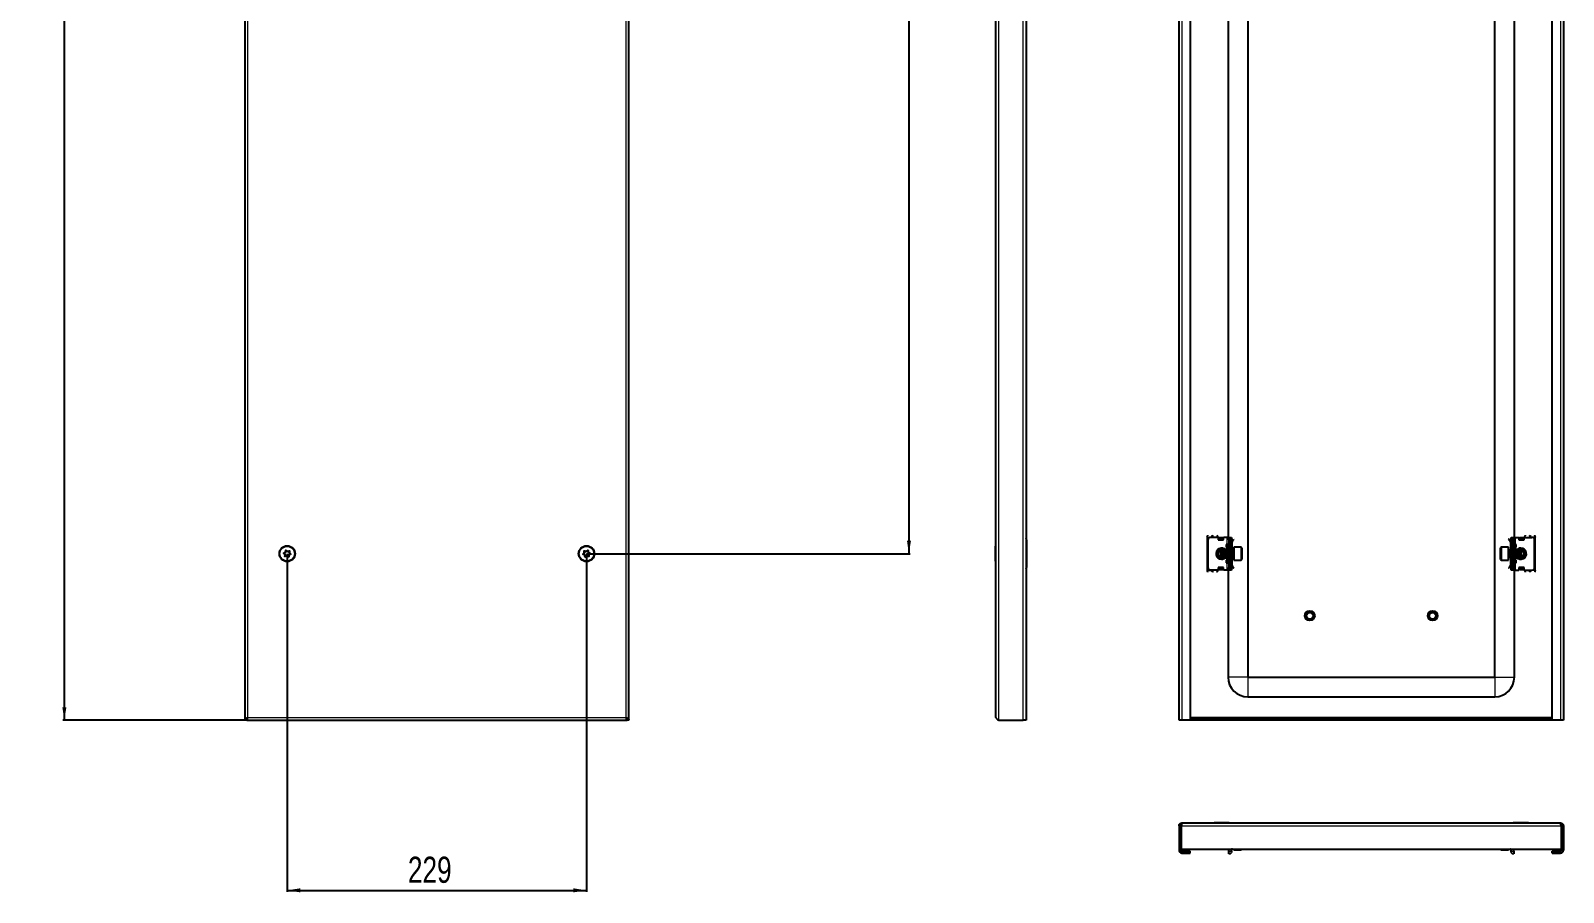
# Model space of a CAD drawing. Header units: millimetres. Extents: x 130 to 1303, y -878 to 1192.
# Drawn here: x 130 to 1303, y -878 to -219 of the extents above; entities that cross this region are included whole.
import ezdxf

# ---------------------------------------------------------------- set-up
doc = ezdxf.new("R2010")
doc.units = ezdxf.units.MM
doc.layers.add('FORMAT', color=7, linetype='Continuous')
doc.styles.add('SLDTEXTSTYLE0', font='TXT', dxfattribs={"width": 0.75})
doc.dimstyles.new('SLDDIMSTYLE1', dxfattribs={"dimtxt": 20, "dimasz": 10, "dimexe": 0, "dimexo": 0.0625, "dimgap": 5, "dimtad": 2, "dimdec": 1, "dimrnd": 1e-09, "dimzin": 12, "dimdsep": 46, "dimtxsty": 'SLDTEXTSTYLE0', "dimsah": 1, "dimcen": 0.09, "dimadec": 0, "dimazin": 3, "dimtfac": 1, "dimtofl": 0, "dimtmove": 0, "dimatfit": 3, "dimfxl": 0, "dimfrac": 2, "dimtolj": 1, "dimtzin": 12, "dimarcsym": 0})

# ---------------------------------------------------------------- blocks, each defined once
blk = doc.blocks.new('_D_1')
at = {"layer": 'FORMAT'}
for p, q in [((293.7, 1008.6), (154.7, 1008.6)), ((155.7, 1008.6), (155.7, -746.4)), ((293.7, -746.4), (154.7, -746.4))]:
    blk.add_line(p, q, dxfattribs=at)
for points in [[(155.7, 1008.6), (154.2, 998.6), (157.3, 998.6)], [(155.7, -746.4), (157.3, -736.4), (154.2, -736.4)]]:
    blk.add_solid(points, dxfattribs=at)
at = {"layer": 'FORMAT', "insert": (130, 101.5), "char_height": 20, "attachment_point": 1, "rotation": 90, "style": 'SLDTEXTSTYLE0'}
blk.add_mtext('1755', dxfattribs=at)
blk = doc.blocks.new('_D_3')
at = {"layer": 'FORMAT'}
for p, q in [((555.2, 881.1), (802.9, 881.1)), ((801.9, 881.1), (801.9, -618.9)), ((555.2, -618.9), (802.9, -618.9))]:
    blk.add_line(p, q, dxfattribs=at)
for points in [[(801.9, 881.1), (800.4, 871.1), (803.5, 871.1)], [(801.9, -618.9), (803.5, -608.9), (800.4, -608.9)]]:
    blk.add_solid(points, dxfattribs=at)
at = {"layer": 'FORMAT', "insert": (776.1, 101.5), "char_height": 20, "attachment_point": 1, "rotation": 90, "style": 'SLDTEXTSTYLE0'}
blk.add_mtext('1500', dxfattribs=at)
blk = doc.blocks.new('_D_4')
at = {"layer": 'FORMAT'}
for p, q in [((326.2, -618.9), (326.2, -877.6)), ((555.2, -618.9), (555.2, -877.6)), ((326.2, -876.6), (555.2, -876.6))]:
    blk.add_line(p, q, dxfattribs=at)
for points in [[(326.2, -876.6), (336.2, -878.1), (336.2, -875)], [(555.2, -876.6), (545.2, -875), (545.2, -878.1)]]:
    blk.add_solid(points, dxfattribs=at)
at = {"layer": 'FORMAT', "insert": (418.6, -850.8), "char_height": 20, "attachment_point": 1, "style": 'SLDTEXTSTYLE0'}
blk.add_mtext('229', dxfattribs=at)

msp = doc.modelspace()

# ---------------------------------------------------------------- linework, layer by layer
at = {"color": 7, "linetype": 'Continuous', "lineweight": 25}
for p, q in [((293.74, 1008.6), (293.74, -746.4)), ((587.74, -746.4), (587.74, 1008.6)), ((891.5, 1008.6), (891.5, -746.4)), ((1008.63, -746.4), (1008.63, 1008.6)), ((1017.13, 1008.6), (1017.13, -746.4)), ((1294.13, -746.4), (1294.13, 1008.6)), ((1302.63, 1008.6), (1302.63, -746.4)), ((868.5, -744.3), (868.5, 1006.5)), ((1061.13, 975.6), (1061.13, -713.4)), ((1250.13, -713.4), (1250.13, 975.6)), ((1046.13, -156.4), (1046.13, -606.4)), ((1265.13, -606.4), (1265.13, -156.4)), ((892, -608.4), (892, -629.4)), ((1030.13, -606.15), (1030.13, -631.65)), ((1030.63, -608.4), (1030.63, -629.4)), ((1038.63, -606.4), (1032.63, -606.4)), ((1038.13, -606.15), (1038.13, -606.4)), ((1038.63, -606.4), (1038.63, -608.4)), ((1038.83, -606.51), (1038.63, -606.51)), ((1038.63, -608.4), (1042.63, -608.4)), ((1038.83, -608.4), (1038.83, -606.51)), ((1038.88, -606.77), (1039.38, -606.42)), ((1039.38, -606.77), (1038.88, -607.13)), ((1038.88, -607.13), (1038.88, -606.77)), ((1038.88, -608.04), (1038.88, -607.13)), ((1038.88, -608.4), (1038.88, -608.04)), ((1039.38, -606.42), (1039.38, -606.77)), ((1039.38, -606.42), (1041.88, -606.42)), ((1039.38, -606.77), (1041.88, -606.77)), ((1041.88, -606.77), (1041.88, -606.42)), ((1041.88, -606.42), (1042.38, -606.77)), ((1042.38, -607.13), (1041.88, -606.77)), ((1042.38, -606.77), (1042.38, -607.13)), ((1042.38, -607.13), (1042.38, -608.04)), ((1042.38, -608.04), (1042.38, -608.4)), ((1042.63, -608.4), (1042.63, -606.4)), ((1045.13, -606.4), (1042.63, -606.4)), ((1046.63, -606.4), (1045.13, -606.4)), ((1046.63, -608.4), (1046.63, -606.4)), ((1046.63, -606.4), (1048.63, -606.4)), ((1046.63, -608.4), (1046.63, -629.4)), ((1047.63, -629.4), (1047.63, -608.4)), ((1048.63, -606.4), (1048.63, -606.66)), ((1048.63, -606.66), (1048.63, -631.13)), ((1048.63, -607.48), (1048.83, -607.69)), ((1049.13, -608.4), (1049.13, -608.86)), ((1049.21, -608.73), (1050.19, -607.76)), ((1049.57, -609.08), (1049.21, -608.73)), ((1049.57, -609.08), (1050.54, -608.11)), ((1050.19, -607.76), (1050.54, -608.11)), ((1261.07, -607.76), (1260.71, -608.11)), ((1261.69, -609.08), (1260.71, -608.11)), ((1262.04, -608.73), (1261.07, -607.76)), ((1261.69, -609.08), (1262.04, -608.73)), ((1262.13, -608.4), (1262.13, -608.79)), ((1262.42, -607.69), (1262.63, -607.48)), ((1262.63, -606.4), (1264.63, -606.4)), ((1262.63, -606.66), (1262.63, -606.4)), ((1262.63, -631.13), (1262.63, -606.66)), ((1263.63, -608.4), (1263.63, -629.4)), ((1264.63, -606.4), (1264.63, -608.4)), ((1264.63, -606.4), (1266.13, -606.4)), ((1264.63, -629.4), (1264.63, -608.4)), ((1266.13, -606.4), (1268.63, -606.4)), ((1268.63, -606.4), (1268.63, -608.4)), ((1268.63, -608.4), (1272.63, -608.4)), ((1268.88, -606.77), (1269.38, -606.42)), ((1269.38, -606.77), (1268.88, -607.13)), ((1268.88, -607.13), (1268.88, -606.77)), ((1268.88, -608.04), (1268.88, -607.13)), ((1268.88, -608.4), (1268.88, -608.04)), ((1269.38, -606.42), (1269.38, -606.77)), ((1269.38, -606.42), (1271.88, -606.42)), ((1269.38, -606.77), (1271.88, -606.77)), ((1271.88, -606.77), (1271.88, -606.42)), ((1271.88, -606.42), (1272.38, -606.77)), ((1272.38, -607.13), (1271.88, -606.77)), ((1272.38, -606.77), (1272.38, -607.13)), ((1272.38, -607.13), (1272.38, -608.04)), ((1272.38, -608.04), (1272.38, -608.4)), ((1272.43, -606.51), (1272.43, -608.4)), ((1272.63, -606.51), (1272.43, -606.51)), ((1272.63, -608.4), (1272.63, -606.4)), ((1272.63, -606.4), (1278.63, -606.4)), ((1273.13, -606.4), (1273.13, -606.15)), ((1280.63, -629.4), (1280.63, -608.4)), ((1281.13, -631.65), (1281.13, -606.15)), ((868.5, -613.11), (868.2, -613.11)), ((868.2, -621.04), (868.2, -613.11)), ((868.2, -624.68), (868.2, -621.04)), ((1040.93, -616.14), (1040.1, -616.33)), ((1041.18, -615.9), (1040.63, -616.45)), ((1040.63, -616.45), (1040.63, -621.16)), ((1040.63, -621.16), (1040.63, -621.34)), ((1040.63, -621.34), (1041.18, -621.9)), ((1041.24, -615.9), (1041.18, -615.9)), ((1041.18, -615.9), (1041.18, -621.67)), ((1041.63, -616.45), (1041.24, -615.9)), ((1041.24, -615.9), (1041.24, -617.75)), ((1041.24, -617.75), (1041.24, -621.9)), ((1041.24, -621.9), (1041.63, -621.34)), ((1041.79, -616.22), (1041.42, -616.15)), ((1042.01, -615.9), (1041.63, -616.45)), ((1041.63, -616.45), (1041.63, -617.96)), ((1041.63, -617.96), (1041.63, -621.34)), ((1041.63, -621.34), (1042.01, -621.9)), ((1042.24, -615.9), (1042.01, -615.9)), ((1042.01, -615.9), (1042.01, -617.75)), ((1042.01, -617.75), (1042.01, -621.9)), ((1042.63, -616.45), (1042.24, -615.9)), ((1042.24, -615.9), (1042.24, -617.75)), ((1042.24, -617.75), (1042.24, -621.9)), ((1042.24, -621.9), (1042.63, -621.34)), ((1042.46, -616.21), (1042.7, -616.34)), ((1042.7, -621.45), (1042.46, -621.58)), ((1043.01, -615.9), (1042.63, -616.45)), ((1042.63, -616.45), (1042.63, -617.96)), ((1042.63, -617.96), (1042.63, -621.34)), ((1042.63, -621.34), (1043.01, -621.9)), ((1043.24, -615.9), (1043.01, -615.9)), ((1043.01, -615.9), (1043.01, -617.75)), ((1043.01, -617.75), (1043.01, -621.9)), ((1043.63, -616.45), (1043.24, -615.9)), ((1043.24, -615.9), (1043.24, -617.75)), ((1043.24, -617.75), (1043.24, -621.9)), ((1043.24, -621.9), (1043.63, -621.34)), ((1044.01, -615.9), (1043.63, -616.45)), ((1043.63, -616.45), (1043.63, -617.96)), ((1043.63, -617.96), (1043.63, -621.34)), ((1043.63, -621.34), (1044.01, -621.9)), ((1044.24, -615.9), (1044.01, -615.9)), ((1044.01, -615.9), (1044.01, -617.75)), ((1044.01, -617.75), (1044.01, -621.9)), ((1044.63, -616.45), (1044.24, -615.9)), ((1044.24, -615.9), (1044.24, -617.75)), ((1044.24, -617.75), (1044.24, -621.9)), ((1044.24, -621.9), (1044.63, -621.34)), ((1044.63, -611.9), (1044.63, -613.9)), ((1045.13, -611.9), (1044.63, -611.9)), ((1044.63, -613.65), (1045.63, -613.65)), ((1044.63, -613.9), (1046.3, -614.86)), ((1046.13, -614.9), (1044.63, -614.9)), ((1044.63, -614.9), (1044.63, -622.9)), ((1046.63, -611.9), (1045.13, -611.9)), ((1045.63, -613.65), (1046.13, -613.65)), ((1046.13, -613.65), (1046.13, -614.76)), ((1049.13, -610.15), (1048.63, -610.15)), ((1049.13, -613.65), (1048.63, -613.65)), ((1049.01, -615.9), (1048.63, -616.45)), ((1048.63, -621.34), (1049.01, -621.9)), ((1049.24, -615.9), (1049.01, -615.9)), ((1049.01, -615.9), (1049.01, -617.75)), ((1049.01, -617.75), (1049.01, -621.9)), ((1049.13, -613.65), (1049.13, -610.15)), ((1049.13, -615.9), (1049.13, -613.65)), ((1049.63, -616.45), (1049.24, -615.9)), ((1049.24, -615.9), (1049.24, -617.75)), ((1049.24, -617.75), (1049.24, -621.9)), ((1049.24, -621.9), (1049.63, -621.34)), ((1050.01, -615.9), (1049.63, -616.45)), ((1049.63, -616.45), (1049.63, -617.96)), ((1049.63, -617.96), (1049.63, -621.34)), ((1049.63, -621.34), (1050.01, -621.9)), ((1050.38, -615.9), (1050.01, -615.9)), ((1050.01, -615.9), (1050.01, -617.75)), ((1050.01, -617.75), (1050.01, -621.9)), ((1056.03, -613.9), (1050.63, -613.9)), ((1050.63, -613.9), (1050.63, -623.52)), ((1056.63, -614.5), (1056.63, -622.96)), ((1254.63, -623.3), (1254.63, -614.5)), ((1260.63, -613.9), (1255.23, -613.9)), ((1260.63, -623.9), (1260.63, -613.9)), ((1261.24, -615.9), (1260.88, -615.9)), ((1261.63, -616.45), (1261.24, -615.9)), ((1261.24, -617.75), (1261.24, -615.9)), ((1261.24, -621.9), (1261.24, -617.75)), ((1261.24, -621.9), (1261.63, -621.34)), ((1262.01, -615.9), (1261.63, -616.45)), ((1261.63, -617.96), (1261.63, -616.45)), ((1261.63, -621.34), (1261.63, -617.96)), ((1261.63, -621.34), (1262.01, -621.9)), ((1262.24, -615.9), (1262.01, -615.9)), ((1262.01, -617.75), (1262.01, -615.9)), ((1262.01, -621.9), (1262.01, -617.75)), ((1262.13, -610.15), (1262.63, -610.15)), ((1262.13, -610.15), (1262.13, -613.65)), ((1262.63, -613.65), (1262.13, -613.65)), ((1262.13, -613.65), (1262.13, -615.9)), ((1262.63, -616.45), (1262.24, -615.9)), ((1262.24, -617.75), (1262.24, -615.9)), ((1262.24, -621.9), (1262.24, -617.75)), ((1262.24, -621.9), (1262.63, -621.34)), ((1266.13, -611.9), (1264.63, -611.9)), ((1264.95, -614.86), (1266.63, -613.9)), ((1265.13, -614.76), (1265.13, -613.65)), ((1265.13, -613.65), (1265.63, -613.65)), ((1266.63, -614.9), (1265.13, -614.9)), ((1265.63, -613.65), (1266.63, -613.65)), ((1266.63, -611.9), (1266.13, -611.9)), ((1266.63, -613.9), (1266.63, -611.9)), ((1266.63, -622.9), (1266.63, -614.9)), ((1267.01, -615.9), (1266.63, -616.45)), ((1266.63, -621.34), (1267.01, -621.9)), ((1267.24, -615.9), (1267.01, -615.9)), ((1267.01, -617.75), (1267.01, -615.9)), ((1267.01, -621.9), (1267.01, -617.75)), ((1267.63, -616.45), (1267.24, -615.9)), ((1267.24, -617.75), (1267.24, -615.9)), ((1267.24, -621.9), (1267.24, -617.75)), ((1267.24, -621.9), (1267.63, -621.34)), ((1268.01, -615.9), (1267.63, -616.45)), ((1267.63, -617.96), (1267.63, -616.45)), ((1267.63, -621.34), (1267.63, -617.96)), ((1267.63, -621.34), (1268.01, -621.9)), ((1268.24, -615.9), (1268.01, -615.9)), ((1268.01, -617.75), (1268.01, -615.9)), ((1268.01, -621.9), (1268.01, -617.75)), ((1268.63, -616.45), (1268.24, -615.9)), ((1268.24, -617.75), (1268.24, -615.9)), ((1268.24, -621.9), (1268.24, -617.75)), ((1268.24, -621.9), (1268.63, -621.34)), ((1268.55, -616.34), (1268.8, -616.21)), ((1268.8, -621.58), (1268.55, -621.45)), ((1269.01, -615.9), (1268.63, -616.45)), ((1268.63, -617.96), (1268.63, -616.45)), ((1268.63, -621.34), (1268.63, -617.96)), ((1268.63, -621.34), (1269.01, -621.9)), ((1269.24, -615.9), (1269.01, -615.9)), ((1269.01, -617.75), (1269.01, -615.9)), ((1269.01, -621.9), (1269.01, -617.75)), ((1269.63, -616.45), (1269.24, -615.9)), ((1269.24, -617.75), (1269.24, -615.9)), ((1269.24, -621.9), (1269.24, -617.75)), ((1269.24, -621.9), (1269.63, -621.34)), ((1269.84, -616.15), (1269.46, -616.22)), ((1270.01, -615.9), (1269.63, -616.45)), ((1269.63, -617.96), (1269.63, -616.45)), ((1269.63, -621.34), (1269.63, -617.96)), ((1269.63, -621.34), (1270.01, -621.9)), ((1270.07, -615.9), (1270.01, -615.9)), ((1270.01, -617.75), (1270.01, -615.9)), ((1270.01, -621.9), (1270.01, -617.75)), ((1270.63, -616.45), (1270.07, -615.9)), ((1270.07, -621.9), (1270.07, -615.9)), ((1270.07, -621.9), (1270.63, -621.34)), ((1271.15, -616.33), (1270.32, -616.14)), ((1270.63, -621.34), (1270.63, -616.45)), ((868.2, -624.68), (868.5, -624.68)), ((1038.63, -631.4), (1032.63, -631.4)), ((1038.13, -631.4), (1038.13, -631.65)), ((1038.63, -629.4), (1038.63, -631.4)), ((1042.63, -629.4), (1038.63, -629.4)), ((1038.63, -631.28), (1038.83, -631.28)), ((1038.83, -631.28), (1038.83, -629.4)), ((1038.88, -629.75), (1038.88, -629.4)), ((1038.88, -630.66), (1038.88, -629.75)), ((1038.88, -630.66), (1039.38, -631.02)), ((1038.88, -631.02), (1038.88, -630.66)), ((1039.38, -631.37), (1038.88, -631.02)), ((1041.88, -631.02), (1039.38, -631.02)), ((1039.38, -631.02), (1039.38, -631.37)), ((1041.88, -631.37), (1039.38, -631.37)), ((1041.18, -621.67), (1041.18, -621.9)), ((1041.18, -621.9), (1041.24, -621.9)), ((1041.88, -631.02), (1042.38, -630.66)), ((1041.88, -631.37), (1041.88, -631.02)), ((1042.38, -631.02), (1041.88, -631.37)), ((1042.01, -621.9), (1042.24, -621.9)), ((1042.38, -629.4), (1042.38, -629.75)), ((1042.38, -629.75), (1042.38, -630.66)), ((1042.38, -630.66), (1042.38, -631.02)), ((1042.63, -631.4), (1042.63, -629.4)), ((1045.13, -631.4), (1042.63, -631.4)), ((1043.01, -621.9), (1043.24, -621.9)), ((1044.01, -621.9), (1044.24, -621.9)), ((1044.63, -622.9), (1046.13, -622.9)), ((1046.3, -622.93), (1044.63, -623.9)), ((1044.63, -623.9), (1044.63, -625.9)), ((1045.63, -624.15), (1044.63, -624.15)), ((1044.63, -625.9), (1045.13, -625.9)), ((1045.13, -625.9), (1046.63, -625.9)), ((1046.63, -631.4), (1045.13, -631.4)), ((1046.13, -624.15), (1045.63, -624.15)), ((1046.13, -623.03), (1046.13, -624.15)), ((1046.13, -631.4), (1046.13, -713.4)), ((1046.63, -631.4), (1046.63, -629.4)), ((1048.63, -631.4), (1046.63, -631.4)), ((1048.63, -624.15), (1049.13, -624.15)), ((1049.13, -627.65), (1048.63, -627.65)), ((1048.83, -630.1), (1048.63, -630.31)), ((1048.63, -631.13), (1048.63, -631.4)), ((1049.01, -621.9), (1049.24, -621.9)), ((1049.13, -624.15), (1049.13, -621.9)), ((1049.13, -627.65), (1049.13, -624.15)), ((1049.13, -629.4), (1049.13, -629)), ((1049.57, -628.71), (1049.21, -629.06)), ((1049.21, -629.06), (1050.19, -630.03)), ((1049.57, -628.71), (1050.54, -629.68)), ((1050.01, -621.9), (1050.38, -621.9)), ((1050.19, -630.03), (1050.54, -629.68)), ((1050.63, -623.52), (1050.63, -623.9)), ((1050.63, -623.9), (1056.03, -623.9)), ((1056.63, -622.96), (1056.63, -623.3)), ((1255.23, -623.9), (1260.63, -623.9)), ((1261.69, -628.71), (1260.71, -629.68)), ((1261.07, -630.03), (1260.71, -629.68)), ((1260.88, -621.9), (1261.24, -621.9)), ((1262.04, -629.06), (1261.07, -630.03)), ((1261.69, -628.71), (1262.04, -629.06)), ((1262.01, -621.9), (1262.24, -621.9)), ((1262.13, -621.9), (1262.13, -624.15)), ((1262.13, -624.15), (1262.63, -624.15)), ((1262.13, -624.15), (1262.13, -627.65)), ((1262.13, -627.65), (1262.63, -627.65)), ((1262.13, -629.4), (1262.13, -628.94)), ((1262.63, -630.31), (1262.42, -630.1)), ((1262.63, -631.4), (1262.63, -631.13)), ((1264.63, -631.4), (1262.63, -631.4)), ((1264.63, -625.9), (1266.13, -625.9)), ((1264.63, -629.4), (1264.63, -631.4)), ((1264.63, -631.4), (1266.13, -631.4)), ((1266.63, -623.9), (1264.95, -622.93)), ((1265.13, -622.9), (1266.63, -622.9)), ((1265.13, -624.15), (1265.13, -623.03)), ((1265.63, -624.15), (1265.13, -624.15)), ((1265.13, -713.4), (1265.13, -631.4)), ((1266.63, -624.15), (1265.63, -624.15)), ((1266.13, -625.9), (1266.63, -625.9)), ((1266.13, -631.4), (1268.63, -631.4)), ((1266.63, -625.9), (1266.63, -623.9)), ((1267.01, -621.9), (1267.24, -621.9)), ((1268.01, -621.9), (1268.24, -621.9)), ((1272.63, -629.4), (1268.63, -629.4)), ((1268.63, -629.4), (1268.63, -631.4)), ((1268.88, -629.75), (1268.88, -629.4)), ((1268.88, -630.66), (1268.88, -629.75)), ((1268.88, -631.02), (1268.88, -630.66)), ((1268.88, -630.66), (1269.38, -631.02)), ((1269.38, -631.37), (1268.88, -631.02)), ((1269.01, -621.9), (1269.24, -621.9)), ((1269.38, -631.02), (1269.38, -631.37)), ((1271.88, -631.02), (1269.38, -631.02)), ((1271.88, -631.37), (1269.38, -631.37)), ((1270.01, -621.9), (1270.07, -621.9)), ((1271.88, -631.02), (1272.38, -630.66)), ((1271.88, -631.37), (1271.88, -631.02)), ((1272.38, -631.02), (1271.88, -631.37)), ((1272.38, -629.4), (1272.38, -629.75)), ((1272.38, -629.75), (1272.38, -630.66)), ((1272.38, -630.66), (1272.38, -631.02)), ((1272.43, -629.4), (1272.43, -631.28)), ((1272.43, -631.28), (1272.63, -631.28)), ((1272.63, -631.4), (1272.63, -629.4)), ((1272.63, -631.4), (1278.63, -631.4)), ((1273.13, -631.65), (1273.13, -631.4)), ((1061.13, -713.4), (1250.13, -713.4)), ((1061.13, -728.4), (1250.13, -728.4)), ((295.24, -746.4), (293.74, -746.4)), ((295.24, -746.4), (295.44, -746.4)), ((295.44, -745.29), (295.44, -746.4)), ((295.44, -746.4), (586.04, -746.4)), ((586.04, -745.28), (586.04, -746.4)), ((586.04, -746.4), (586.24, -746.4)), ((587.74, -746.4), (586.24, -746.4)), ((870.6, -746.4), (889.4, -746.4)), ((891.5, -746.4), (889.4, -746.4)), ((1010.73, -746.4), (1008.63, -746.4)), ((1017.13, -746.4), (1010.73, -746.4)), ((1294.13, -744.9), (1017.13, -744.9)), ((1294.13, -746.4), (1017.13, -746.4)), ((1300.53, -746.4), (1294.13, -746.4)), ((1302.63, -746.4), (1300.53, -746.4)), ((1010.13, -827.1), (1008.63, -827.1)), ((1008.63, -827.1), (1008.63, -845.9)), ((1010.13, -827.1), (1010.13, -845.9)), ((1010.33, -827.1), (1010.33, -845)), ((1010.73, -825), (1300.53, -825)), ((1035.34, -824.7), (1035.34, -825)), ((1035.34, -824.7), (1046.91, -824.7)), ((1046.91, -825), (1046.91, -824.7)), ((1264.34, -824.7), (1264.34, -825)), ((1264.34, -824.7), (1275.5, -824.7)), ((1275.5, -824.7), (1275.91, -824.7)), ((1275.91, -825), (1275.91, -824.7)), ((1300.93, -827.1), (1300.93, -845)), ((1302.63, -827.1), (1301.13, -827.1)), ((1301.13, -827.1), (1301.13, -845.9)), ((1302.63, -827.1), (1302.63, -845.9)), ((1010.33, -845), (1300.93, -845)), ((1010.73, -846.5), (1017.13, -846.5)), ((1010.73, -848), (1017.13, -848)), ((1017.13, -848), (1017.13, -846.5)), ((1046.63, -846.5), (1046.63, -845)), ((1046.63, -848.5), (1046.63, -846.5)), ((1047.63, -848.5), (1046.63, -848.5)), ((1047.63, -848.5), (1048.63, -847.5)), ((1048.63, -846.5), (1048.63, -845)), ((1049.13, -845.5), (1048.63, -845.5)), ((1048.63, -846.5), (1048.63, -847.5)), ((1050.63, -845), (1050.63, -845.5)), ((1050.63, -845.5), (1056.03, -845.5)), ((1255.23, -845.5), (1260.63, -845.5)), ((1260.63, -845.5), (1260.63, -845)), ((1262.13, -845.5), (1262.63, -845.5)), ((1262.63, -846.5), (1262.63, -845)), ((1262.63, -847.5), (1262.63, -846.5)), ((1262.63, -847.5), (1263.63, -848.5)), ((1264.63, -848.5), (1263.63, -848.5)), ((1264.63, -846.5), (1264.63, -845)), ((1264.63, -846.5), (1264.63, -848.5)), ((1294.13, -848), (1294.13, -846.5)), ((1294.13, -846.5), (1300.53, -846.5)), ((1294.13, -848), (1300.53, -848))]:
    msp.add_line(p, q, dxfattribs=at)
at = {"color": 8, "linetype": 'Continuous', "lineweight": 18}
for p, q in [((870.6, -746.4), (870.6, 1008.6)), ((889.4, -746.4), (889.4, 1008.6)), ((1010.73, 1008.6), (1010.73, -746.4)), ((1300.53, 1008.6), (1300.53, -746.4)), ((295.84, 1006.5), (295.84, -744.3)), ((585.64, -744.3), (585.64, 1006.5)), ((1030.13, -606.15), (1034.13, -606.15)), ((1034.13, -606.15), (1038.13, -606.15)), ((1042.38, -608.04), (1038.88, -608.04)), ((1045.13, -606.4), (1045.13, -611.9)), ((1047.63, -608.4), (1046.63, -608.4)), ((1048.63, -607.9), (1048.83, -607.69)), ((1048.63, -608.4), (1049.13, -608.4)), ((1262.63, -608.4), (1262.13, -608.4)), ((1262.63, -607.9), (1262.42, -607.69)), ((1264.63, -608.4), (1263.63, -608.4)), ((1266.13, -611.9), (1266.13, -606.4)), ((1272.38, -608.04), (1268.88, -608.04)), ((1273.13, -606.15), (1277.13, -606.15)), ((1281.13, -606.15), (1277.13, -606.15)), ((1045.63, -611.9), (1045.63, -613.65)), ((1046.13, -622.9), (1046.13, -614.9)), ((1050.38, -621.9), (1050.38, -615.9)), ((1056.03, -623.52), (1056.03, -613.9)), ((1255.23, -613.9), (1255.23, -623.9)), ((1260.88, -615.9), (1260.88, -621.67)), ((1265.13, -614.9), (1265.13, -622.9)), ((1265.63, -613.65), (1265.63, -611.9)), ((1030.13, -631.65), (1034.13, -631.65)), ((1038.13, -631.65), (1034.13, -631.65)), ((1038.88, -629.75), (1042.38, -629.75)), ((1045.13, -625.9), (1045.13, -631.4)), ((1045.63, -624.15), (1045.63, -625.9)), ((1046.63, -629.4), (1047.63, -629.4)), ((1048.63, -629.4), (1049.13, -629.4)), ((1048.63, -629.9), (1048.83, -630.1)), ((1056.03, -623.9), (1056.03, -623.52)), ((1260.88, -621.67), (1260.88, -621.9)), ((1262.63, -629.4), (1262.13, -629.4)), ((1262.63, -629.9), (1262.42, -630.1)), ((1263.63, -629.4), (1264.63, -629.4)), ((1265.63, -625.9), (1265.63, -624.15)), ((1266.13, -631.4), (1266.13, -625.9)), ((1268.88, -629.75), (1272.38, -629.75)), ((1277.13, -631.65), (1273.13, -631.65)), ((1281.13, -631.65), (1277.13, -631.65)), ((1061.13, -713.4), (1046.13, -713.4)), ((1061.13, -713.4), (1061.13, -728.4)), ((1250.13, -713.4), (1250.13, -728.4)), ((1250.13, -713.4), (1265.13, -713.4)), ((295.84, -744.3), (585.64, -744.3)), ((1294.13, -744.3), (1017.13, -744.3)), ((1010.33, -827.1), (1300.93, -827.1)), ((1010.13, -845.9), (1008.63, -845.9)), ((1010.73, -846.5), (1010.73, -848)), ((1046.63, -846.5), (1048.63, -846.5)), ((1056.03, -845.5), (1056.03, -845)), ((1255.23, -845), (1255.23, -845.5)), ((1262.63, -846.5), (1264.63, -846.5)), ((1300.53, -846.5), (1300.53, -848)), ((1301.13, -845.9), (1302.63, -845.9))]:
    msp.add_line(p, q, dxfattribs=at)
at = {"color": 7, "linetype": 'Continuous', "lineweight": 25, "flags": 128}
for points in [[(1041.42, -621.64), (1041.66, -621.6), (1041.79, -621.57)], [(1269.46, -621.57), (1269.59, -621.6), (1269.84, -621.64)]]:
    msp.add_lwpolyline(points, dxfattribs=at)
at = {"color": 7, "linetype": 'Continuous', "lineweight": 25}
for centre, radius in [((326.24, -618.9), 6), ((326.24, -618.9), 5.78), ((326.24, -618.9), 1.85), ((555.24, -618.9), 6), ((555.24, -618.9), 5.78), ((555.24, -618.9), 1.85), ((1108.63, -666.4), 3.75), ((1108.63, -666.4), 3), ((1108.63, -666.4), 2.5), ((1202.63, -666.4), 3.75), ((1202.63, -666.4), 3), ((1202.63, -666.4), 2.5)]:
    msp.add_circle(centre, radius, dxfattribs=at)
for centre, radius, start, end in [((890, -608.4), 2, 0, 41.40962), ((1032.63, -608.4), 2, 90, 180), ((1049.63, -608.4), 2, 120, 180), ((1048.13, -608.4), 1, 0, 45), ((1263.13, -608.4), 1, 135, 180), ((1261.63, -608.4), 2, 0, 60), ((1278.63, -608.4), 2, 0, 90), ((1041.13, -618.9), 4, 45.71765, 270), ((1041.13, -618.9), 3, 74.33161, 285.66839), ((1041.13, -618.9), 2.76, 111.7574, 265.98739), ((1041.13, -618.9), 2.45, 101.79772, 201.7574), ((1041.13, -618.9), 2.45, 201.7574, 258.20228), ((1046.13, -614.4), 0.5, 270, 0), ((1050.38, -615.65), 0.25, 270, 0), ((1056.03, -614.5), 0.6, 0, 90), ((1255.23, -614.5), 0.6, 90, 180), ((1260.88, -615.65), 0.25, 180, 270), ((1265.13, -614.4), 0.5, 180, 270), ((1270.13, -618.9), 4, 90, 134.28235), ((1270.13, -618.9), 4, 225.71765, 90), ((1270.13, -618.9), 3, 254.33161, 105.66839), ((1270.13, -618.9), 2.76, 274.01261, 68.2426), ((1270.13, -618.9), 2.45, 281.79772, 78.20228), ((890, -629.4), 2, 318.59038, 0), ((1032.63, -629.4), 2, 180, 270), ((1041.13, -618.9), 4, 270, 314.28235), ((1046.13, -623.4), 0.5, 0, 90), ((1049.63, -629.4), 2, 180, 240), ((1048.13, -629.4), 1, 315, 0), ((1050.38, -622.15), 0.25, 360, 90), ((1056.03, -623.3), 0.6, 270, 360), ((1255.23, -623.3), 0.6, 180, 270), ((1260.88, -622.15), 0.25, 90, 180), ((1263.13, -629.4), 1, 180, 225), ((1261.63, -629.4), 2, 300, 0), ((1265.13, -623.4), 0.5, 90, 180), ((1278.63, -629.4), 2, 270, 0), ((1061.13, -713.4), 15, 180, 270), ((1250.13, -713.4), 15, 270, 0), ((1010.73, -845.9), 2.1, 180, 270), ((1010.73, -845.9), 0.6, 180, 270), ((1056.03, -844.9), 0.6, 270, 350.40593), ((1255.23, -844.9), 0.6, 189.59407, 270), ((1300.53, -845.9), 2.1, 270, 0), ((1300.53, -845.9), 0.6, 270, 0)]:
    msp.add_arc(centre, radius, start, end, dxfattribs=at)
at = {"color": 8, "linetype": 'Continuous', "lineweight": 18}
for centre, start, end in [((1041.13, -618.9), 38.94244, 270), ((1270.13, -618.9), 218.94244, 90), ((1270.13, -618.9), 90, 141.05756), ((1041.13, -618.9), 270, 321.05756)]:
    msp.add_arc(centre, 4.5, start, end, dxfattribs=at)
at = {"color": 7, "linetype": 'Continuous', "lineweight": 25}
for points, knots in [([(1030.13, -606.15), (1030.22, -605.9), (1030.41, -605.41), (1030.6, -605.02), (1030.7, -604.82)], [0, 0, 0, 0, 0.5020654, 1, 1, 1, 1]), ([(1033.55, -604.83), (1033.63, -604.99), (1033.81, -605.34), (1034, -605.83), (1034.11, -606.11), (1034.13, -606.15)], [0, 0, 0, 0, 0.4154826, 0.9171518, 1, 1, 1, 1]), ([(1034.13, -606.15), (1034.22, -605.9), (1034.41, -605.41), (1034.6, -605.02), (1034.7, -604.82)], [0, 0, 0, 0, 0.5020654, 1, 1, 1, 1]), ([(1037.55, -604.83), (1037.63, -604.99), (1037.81, -605.34), (1038, -605.83), (1038.11, -606.11), (1038.13, -606.15)], [0, 0, 0, 0, 0.4154826, 0.9171518, 1, 1, 1, 1]), ([(1049.21, -608.73), (1049.06, -608.92), (1048.75, -609.3), (1048.63, -609.83), (1048.63, -610.11), (1048.63, -610.15)], [0, 0, 0, 0, 0.46186285, 0.92372566, 1, 1, 1, 1]), ([(1049.57, -609.08), (1049.45, -609.23), (1049.26, -609.46), (1049.15, -609.84), (1049.13, -610.04), (1049.13, -610.15)], [0, 0, 0, 0, 0.4850424, 0.7384039, 1, 1, 1, 1]), ([(1262.13, -610.15), (1262.11, -609.95), (1262.07, -609.66), (1261.89, -609.31), (1261.75, -609.16), (1261.69, -609.08)], [0, 0, 0, 0, 0.4850424, 0.7384039, 1, 1, 1, 1]), ([(1262.63, -610.15), (1262.6, -609.9), (1262.55, -609.42), (1262.26, -608.96), (1262.07, -608.76), (1262.04, -608.73)], [0, 0, 0, 0, 0.4618628, 0.9237257, 1, 1, 1, 1]), ([(1273.13, -606.15), (1273.17, -606.03), (1273.27, -605.78), (1273.41, -605.44), (1273.56, -605.11), (1273.65, -604.92), (1273.7, -604.82)], [0, 0, 0, 0, 0.2474545, 0.5020799, 0.7495343, 1, 1, 1, 1]), ([(1276.55, -604.83), (1276.63, -604.99), (1276.81, -605.34), (1277, -605.83), (1277.11, -606.11), (1277.13, -606.15)], [0, 0, 0, 0, 0.4154826, 0.9171518, 1, 1, 1, 1]), ([(1277.13, -606.15), (1277.22, -605.9), (1277.41, -605.41), (1277.6, -605.02), (1277.7, -604.82)], [0, 0, 0, 0, 0.5020654, 1, 1, 1, 1]), ([(1280.55, -604.83), (1280.63, -604.99), (1280.81, -605.34), (1281, -605.83), (1281.11, -606.11), (1281.13, -606.15)], [0, 0, 0, 0, 0.4154826, 0.9171518, 1, 1, 1, 1]), ([(327.28, -621.5), (327.29, -621.49), (327.31, -621.47), (327.34, -621.42), (327.38, -621.29), (327.42, -620.9), (327.47, -620.36), (327.84, -619.85), (328.31, -619.63), (328.68, -619.5), (328.9, -619.41), (328.98, -619.35), (329, -619.32), (329.01, -619.29), (329.01, -619.26), (328.97, -619.19), (328.77, -619.01), (328.37, -618.75), (327.89, -618.24), (327.88, -617.53), (327.99, -617.06), (328.02, -616.8), (328, -616.73), (327.98, -616.7), (327.95, -616.68), (327.92, -616.68), (327.87, -616.68), (327.79, -616.7), (327.58, -616.78), (327.24, -616.94), (326.75, -617.1), (326.12, -616.98), (325.71, -616.63), (325.41, -616.37), (325.29, -616.3), (325.23, -616.29), (325.2, -616.29), (325.17, -616.32), (325.14, -616.37), (325.1, -616.51), (325.06, -616.89), (325, -617.43), (324.63, -617.94), (324.17, -618.16), (323.79, -618.29), (323.57, -618.38), (323.5, -618.44), (323.47, -618.47), (323.46, -618.5), (323.47, -618.53), (323.5, -618.6), (323.7, -618.78), (324.1, -619.04), (324.59, -619.55), (324.59, -620.26), (324.48, -620.73), (324.46, -620.99), (324.48, -621.06), (324.5, -621.09), (324.52, -621.11), (324.56, -621.11), (324.6, -621.11), (324.68, -621.09), (324.89, -621.01), (325.24, -620.85), (325.73, -620.69), (326.35, -620.81), (326.76, -621.16), (327.06, -621.42), (327.19, -621.49), (327.25, -621.5), (327.27, -621.5), (327.28, -621.5)], [0, 0, 0, 0, 0.0020087, 0.00442, 0.0093647, 0.0255282, 0.0677053, 0.0957862, 0.1246456, 0.1503415, 0.1605194, 0.1633943, 0.1656965, 0.1672448, 0.1688741, 0.1707699, 0.1786058, 0.2119941, 0.2499945, 0.2879948, 0.3213831, 0.329219, 0.3311148, 0.3327441, 0.3342924, 0.3362166, 0.3385353, 0.3413178, 0.349662, 0.3753578, 0.4042173, 0.4322982, 0.4744753, 0.4906388, 0.4966691, 0.49844, 0.5, 0.5020087, 0.50442, 0.5093647, 0.5255282, 0.5677053, 0.5957862, 0.6246456, 0.6503415, 0.6605194, 0.6633943, 0.6656965, 0.6672448, 0.6688741, 0.6707699, 0.6786058, 0.7119941, 0.7499945, 0.7879948, 0.8213831, 0.829219, 0.8311148, 0.8327441, 0.8342924, 0.8362166, 0.8385353, 0.8413178, 0.849662, 0.8753578, 0.9042173, 0.9322982, 0.9744753, 0.9906388, 0.9966691, 0.99844, 1, 1, 1, 1]), ([(554.2, -621.5), (554.21, -621.5), (554.24, -621.5), (554.29, -621.49), (554.42, -621.41), (554.71, -621.16), (555.12, -620.81), (555.75, -620.69), (556.24, -620.85), (556.59, -621.02), (556.82, -621.1), (556.91, -621.11), (556.95, -621.11), (556.98, -621.09), (557, -621.06), (557.02, -620.99), (556.99, -620.73), (556.88, -620.26), (556.89, -619.55), (557.37, -619.04), (557.77, -618.78), (557.97, -618.6), (558.01, -618.53), (558.01, -618.5), (558, -618.47), (557.98, -618.44), (557.95, -618.42), (557.88, -618.37), (557.67, -618.29), (557.31, -618.16), (556.84, -617.94), (556.47, -617.43), (556.42, -616.89), (556.38, -616.5), (556.34, -616.36), (556.3, -616.31), (556.27, -616.29), (556.24, -616.29), (556.18, -616.3), (556.06, -616.38), (555.76, -616.63), (555.35, -616.98), (554.73, -617.1), (554.24, -616.94), (553.88, -616.77), (553.66, -616.69), (553.57, -616.68), (553.52, -616.68), (553.5, -616.7), (553.48, -616.73), (553.46, -616.8), (553.48, -617.06), (553.59, -617.53), (553.59, -618.24), (553.1, -618.75), (552.7, -619.01), (552.5, -619.19), (552.47, -619.26), (552.46, -619.29), (552.47, -619.32), (552.49, -619.35), (552.52, -619.37), (552.6, -619.42), (552.8, -619.5), (553.17, -619.63), (553.63, -619.85), (554, -620.36), (554.06, -620.9), (554.1, -621.29), (554.14, -621.43), (554.17, -621.48), (554.19, -621.49), (554.2, -621.5)], [0, 0, 0, 0, 0.0020087, 0.00442, 0.0093647, 0.0255282, 0.0677053, 0.0957862, 0.1246456, 0.1503415, 0.1605194, 0.1633943, 0.1656965, 0.1672448, 0.1688741, 0.1707699, 0.1786058, 0.2119941, 0.2499945, 0.2879948, 0.3213831, 0.329219, 0.3311148, 0.3327441, 0.3342924, 0.3362166, 0.3385353, 0.3413178, 0.349662, 0.3753578, 0.4042173, 0.4322982, 0.4744753, 0.4906388, 0.4966691, 0.49844, 0.5, 0.5020087, 0.50442, 0.5093647, 0.5255282, 0.5677053, 0.5957862, 0.6246456, 0.6503415, 0.6605194, 0.6633943, 0.6656965, 0.6672448, 0.6688741, 0.6707699, 0.6786058, 0.7119941, 0.7499945, 0.7879948, 0.8213831, 0.829219, 0.8311148, 0.8327441, 0.8342924, 0.8362166, 0.8385353, 0.8413178, 0.849662, 0.8753578, 0.9042173, 0.9322982, 0.9744753, 0.9906388, 0.9966691, 0.99844, 1, 1, 1, 1]), ([(1030.7, -632.96), (1030.62, -632.8), (1030.44, -632.45), (1030.25, -631.97), (1030.14, -631.68), (1030.13, -631.65)], [0, 0, 0, 0, 0.4154826, 0.9171518, 1, 1, 1, 1]), ([(1034.13, -631.65), (1034.03, -631.89), (1033.84, -632.38), (1033.65, -632.77), (1033.55, -632.97)], [0, 0, 0, 0, 0.50206541, 1, 1, 1, 1]), ([(1034.7, -632.96), (1034.62, -632.8), (1034.44, -632.45), (1034.25, -631.97), (1034.14, -631.68), (1034.13, -631.65)], [0, 0, 0, 0, 0.4154826, 0.91715183, 1, 1, 1, 1]), ([(1038.13, -631.65), (1038.08, -631.76), (1037.98, -632.01), (1037.84, -632.36), (1037.7, -632.69), (1037.6, -632.87), (1037.55, -632.97)], [0, 0, 0, 0, 0.2474545, 0.5020799, 0.7495343, 1, 1, 1, 1]), ([(1048.63, -627.65), (1048.65, -627.89), (1048.7, -628.37), (1048.99, -628.83), (1049.18, -629.03), (1049.21, -629.06)], [0, 0, 0, 0, 0.4618628, 0.9237257, 1, 1, 1, 1]), ([(1049.13, -627.65), (1049.15, -627.84), (1049.18, -628.13), (1049.36, -628.48), (1049.5, -628.63), (1049.57, -628.71)], [0, 0, 0, 0, 0.4850424, 0.7384039, 1, 1, 1, 1]), ([(1261.69, -628.71), (1261.81, -628.56), (1261.99, -628.33), (1262.11, -627.95), (1262.12, -627.75), (1262.13, -627.65)], [0, 0, 0, 0, 0.4850424, 0.7384039, 1, 1, 1, 1]), ([(1262.04, -629.06), (1262.19, -628.87), (1262.5, -628.49), (1262.62, -627.97), (1262.63, -627.68), (1262.63, -627.65)], [0, 0, 0, 0, 0.4618628, 0.9237257, 1, 1, 1, 1]), ([(1273.7, -632.96), (1273.62, -632.8), (1273.44, -632.45), (1273.25, -631.97), (1273.14, -631.68), (1273.13, -631.65)], [0, 0, 0, 0, 0.4154826, 0.91715183, 1, 1, 1, 1]), ([(1277.13, -631.65), (1277.03, -631.89), (1276.84, -632.38), (1276.65, -632.77), (1276.55, -632.97)], [0, 0, 0, 0, 0.5020654, 1, 1, 1, 1]), ([(1277.7, -632.96), (1277.62, -632.8), (1277.44, -632.45), (1277.25, -631.97), (1277.14, -631.68), (1277.13, -631.65)], [0, 0, 0, 0, 0.4154826, 0.9171518, 1, 1, 1, 1]), ([(1281.13, -631.65), (1281.03, -631.89), (1280.84, -632.38), (1280.65, -632.77), (1280.55, -632.97)], [0, 0, 0, 0, 0.5020654, 1, 1, 1, 1]), ([(293.74, -746.4), (293.74, -746.22), (293.79, -746.05), (294, -745.7), (294.16, -745.52), (294.55, -745.17), (294.78, -745), (295.29, -744.65), (295.56, -744.47), (295.84, -744.3)], [0, 0, 0, 0, 0.25, 0.25, 0.5, 0.5, 0.75, 0.75, 1, 1, 1, 1]), ([(295.24, -746.4), (295.24, -746.22), (295.25, -746.05), (295.31, -745.7), (295.36, -745.52), (295.47, -745.17), (295.54, -745), (295.68, -744.65), (295.76, -744.47), (295.84, -744.3)], [0, 0, 0, 0, 0.25, 0.25, 0.5, 0.5, 0.75, 0.75, 1, 1, 1, 1]), ([(295.84, -744.3), (295.8, -744.57), (295.77, -744.84), (295.7, -745.35), (295.67, -745.59), (295.6, -745.97), (295.57, -746.13), (295.5, -746.34), (295.47, -746.4), (295.44, -746.4)], [0, 0, 0, 0, 0.25, 0.25, 0.5, 0.5, 0.75, 0.75, 1, 1, 1, 1]), ([(586.04, -746.4), (586, -746.4), (585.97, -746.34), (585.9, -746.13), (585.87, -745.97), (585.8, -745.59), (585.77, -745.35), (585.7, -744.84), (585.67, -744.57), (585.64, -744.3)], [0, 0, 0, 0, 0.25, 0.25, 0.5, 0.5, 0.75, 0.75, 1, 1, 1, 1]), ([(585.64, -744.3), (585.91, -744.47), (586.18, -744.64), (586.7, -745), (586.93, -745.17), (587.32, -745.52), (587.47, -745.69), (587.68, -746.05), (587.74, -746.22), (587.74, -746.4)], [0, 0, 0, 0, 0.25, 0.25, 0.5, 0.5, 0.75, 0.75, 1, 1, 1, 1]), ([(585.64, -744.3), (585.8, -744.65), (585.95, -745), (586.17, -745.7), (586.24, -746.04), (586.24, -746.4)], [0, 0, 0, 0, 0.5, 0.5, 1, 1, 1, 1]), ([(868.5, -744.3), (868.5, -744.47), (868.55, -744.64), (868.76, -745), (868.91, -745.17), (869.31, -745.52), (869.54, -745.69), (870.05, -746.05), (870.32, -746.22), (870.6, -746.4)], [0, 0, 0, 0, 0.25, 0.25, 0.5, 0.5, 0.75, 0.75, 1, 1, 1, 1]), ([(1008.63, -827.1), (1008.63, -826.82), (1008.68, -826.55), (1008.89, -826.04), (1009.05, -825.81), (1009.44, -825.42), (1009.67, -825.27), (1010.18, -825.06), (1010.45, -825), (1010.73, -825)], [0, 0, 0, 0, 0.25, 0.25, 0.5, 0.5, 0.75, 0.75, 1, 1, 1, 1]), ([(1010.13, -827.1), (1010.14, -827.02), (1010.16, -826.86), (1010.26, -826.68), (1010.36, -826.64), (1010.38, -826.64)], [0, 0, 0, 0, 0.4327963, 0.8655659, 1, 1, 1, 1]), ([(1010.73, -825), (1010.69, -825), (1010.66, -825.06), (1010.59, -825.27), (1010.56, -825.42), (1010.49, -825.81), (1010.46, -826.04), (1010.39, -826.55), (1010.36, -826.83), (1010.33, -827.1)], [0, 0, 0, 0, 0.25, 0.25, 0.5, 0.5, 0.75, 0.75, 1, 1, 1, 1]), ([(1300.53, -825), (1300.8, -825), (1301.07, -825.06), (1301.59, -825.27), (1301.81, -825.42), (1302.21, -825.81), (1302.36, -826.04), (1302.57, -826.55), (1302.63, -826.82), (1302.63, -827.1)], [0, 0, 0, 0, 0.25, 0.25, 0.5, 0.5, 0.75, 0.75, 1, 1, 1, 1]), ([(1300.93, -827.1), (1300.89, -826.83), (1300.86, -826.55), (1300.79, -826.04), (1300.76, -825.81), (1300.69, -825.42), (1300.66, -825.27), (1300.59, -825.06), (1300.56, -825), (1300.53, -825)], [0, 0, 0, 0, 0.25, 0.25, 0.5, 0.5, 0.75, 0.75, 1, 1, 1, 1]), ([(1300.87, -826.62), (1300.9, -826.64), (1301.06, -826.75), (1301.1, -826.94), (1301.13, -827.1)], [0, 0, 0, 0, 0.2077128, 1, 1, 1, 1]), ([(1049.04, -845), (1048.95, -845.06), (1048.72, -845.21), (1048.63, -845.37), (1048.63, -845.49), (1048.63, -845.5)], [0, 0, 0, 0, 0.33134565, 0.90522645, 1, 1, 1, 1]), ([(1049.44, -845), (1049.37, -845.06), (1049.24, -845.17), (1049.15, -845.34), (1049.13, -845.45), (1049.13, -845.5)], [0, 0, 0, 0, 0.3603654, 0.6750686, 1, 1, 1, 1]), ([(1262.13, -845.5), (1262.1, -845.4), (1262.07, -845.25), (1261.93, -845.08), (1261.85, -845.01), (1261.83, -845)], [0, 0, 0, 0, 0.6029704, 0.9179315, 1, 1, 1, 1]), ([(1262.63, -845.5), (1262.61, -845.41), (1262.57, -845.24), (1262.32, -845.07), (1262.22, -845)], [0, 0, 0, 0, 0.5741301, 1, 1, 1, 1])]:
    msp.add_open_spline(points, degree=3, knots=knots, dxfattribs=at)

# ---------------------------------------------------------------- dimensions: what is measured, and where the dimension line sits
at = {"layer": 'FORMAT'}
for base, p1, p2, picture, middle in [((155.73, -746.4), (293.74, 1008.6), (293.74, -746.4), '_D_1', (155.73, 131.1)), ((801.91, -618.9), (555.24, 881.1), (555.24, -618.9), '_D_3', (801.91, 131.1))]:
    dim = msp.add_linear_dim(base=base, p1=p1, p2=p2, angle=90, dimstyle='SLDDIMSTYLE1', dxfattribs=at)
    dim.commit()
    dim.dimension.update_dxf_attribs({"geometry": picture, "text_midpoint": middle, "dimtype": 160})
dim = msp.add_linear_dim(base=(555.24, -876.56), p1=(326.24, -618.9), p2=(555.24, -618.9), dimstyle='SLDDIMSTYLE1', dxfattribs=at)
dim.commit()
dim.dimension.update_dxf_attribs({"geometry": '_D_4', "text_midpoint": (440.74, -876.56), "dimtype": 160})

doc.saveas('drawing.dxf')
